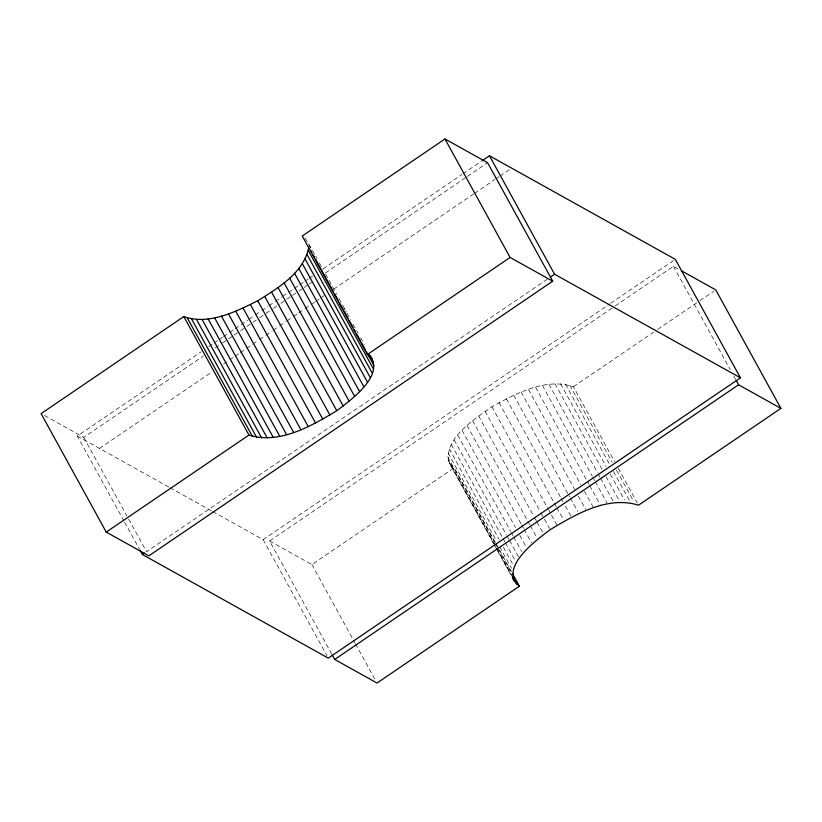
<?xml version="1.0" encoding="UTF-8"?>
<svg xmlns="http://www.w3.org/2000/svg" width="822" height="822" viewBox="0 0 822 822"><rect width="100%" height="100%" fill="white"/><g stroke="black" fill="none" stroke-linecap="round" stroke-linejoin="round"><path stroke-width="0.62" stroke-dasharray="4.11 3.08" d="M493.611 543.619L449.367 463.146C442.462 438.506 475.27 418.871 491.926 406.767C516.031 393.604 545.376 377.39 573.386 386.73L614.558 461.615M123.978 520.994L77.289 436.061L201.256 351.754M208.675 346.709L212.908 343.822M213.967 343.103L218.21 340.226M219.269 339.507L222.443 337.339M223.502 336.619L228.804 333.013M229.862 332.293L234.095 329.417M235.164 328.697L247.874 320.046M248.932 319.326L254.234 315.72M255.293 315.001L260.584 311.404M261.653 310.675L268.003 306.359M269.061 305.64L274.363 302.034M275.421 301.314L281.782 296.989M282.84 296.269L293.433 289.067M294.492 288.337L298.735 285.46M299.794 284.741L304.027 281.854M305.085 281.134L308.271 278.977M309.329 278.257L312.504 276.089M323.097 268.886L461.902 174.49M462.961 173.771L480.973 161.523M44.46 415.5L83.71 437.376L203.486 355.916M215.148 347.983L221.508 343.658M222.567 342.938L233.171 335.725M234.229 335.006L239.531 331.4M240.589 330.68L245.891 327.074M246.949 326.355L258.611 318.422M259.67 317.703L264.972 314.096M266.03 313.377L272.39 309.051M273.449 308.332L279.809 304.006M280.867 303.287L291.471 296.074M292.529 295.355L297.831 291.748M298.889 291.029L303.133 288.152M304.191 287.423L308.435 284.546M309.493 283.826L311.61 282.378M325.389 273.007L466.372 177.131M467.441 176.411L487.58 162.715M99.483 448.432L211.788 372.037M223.45 364.125L228.742 360.509M229.811 359.8L234.044 356.902M235.102 356.193L239.336 353.306M240.404 352.597L245.696 348.98M246.764 348.271L258.406 340.329M259.475 339.62L264.766 336.013M265.835 335.304L272.185 330.968M273.253 330.259L278.545 326.642M279.603 325.933L285.953 321.597M287.022 320.888L292.313 317.271M293.382 316.562L297.615 313.675M298.684 312.966L303.976 309.349M305.034 308.64L310.326 305.024M311.394 304.315L314.569 302.147M315.627 301.438L319.861 298.54M320.929 297.831L324.104 295.663M333.64 289.19L473.493 194.054M474.561 193.345L494.69 179.648M495.758 178.939L498.923 176.761M499.992 176.052L509.517 169.558M547.247 279.203L146.563 551.706L127.461 516.956M212.703 511.531L263.153 539.643L609.616 304.017M610.684 303.297L675.314 259.341M331.811 654.178L269.575 540.968L614.085 306.678M615.144 305.959L673.444 266.307L677.903 268.794M269.575 540.968L311.898 564.56L454.278 467.728L495.44 542.623M573.386 386.73L653.541 332.211M657.764 329.345L698.895 301.376M699.943 300.657L713.66 291.337M77.289 436.061L168.983 487.158M170.103 487.785L211.583 510.904M449.367 463.146L454.278 467.728M305.085 238.061L315.124 255.108M673.444 266.307L730.142 369.427M733.83 376.157L735.68 379.517M618.247 468.314L637.297 502.972M569.79 385.189L612.195 462.303M616.49 470.133L633.7 501.43M565.495 384.172L609.739 464.646M613.428 471.355L630.012 501.533M560.553 383.71L606.019 466.413M610.314 474.243L624.453 499.951M555.014 383.782L602.331 469.845M606.009 476.555L618.915 500.023M548.962 384.408L597.502 472.701M598.118 473.821L599.957 477.171M600.574 478.291L613.479 501.769M542.469 385.569L592.241 476.102M592.847 477.222L594.696 480.572M595.313 481.692L606.985 502.93M535.605 387.254L586.61 480.027M587.227 481.137L589.066 484.497M589.682 485.617L600.132 504.616M528.484 389.443L580.712 484.446M584.401 491.155L593.001 506.804M521.169 392.104L574.629 489.347M578.308 496.056L585.685 509.465M513.76 395.218L569.677 496.93M570.293 498.04L577.671 511.459M506.362 398.721L560.429 497.084M561.046 498.194L562.885 501.554M565.351 506.023L570.879 516.082M499.046 402.585L553.73 502.067M554.347 503.187L556.196 506.537M556.802 507.657L562.947 518.826M491.926 406.767L547.842 508.479M548.449 509.599L550.915 514.069M551.521 515.178L557.059 525.237M485.072 411.206L540.373 511.798M540.989 512.907L549.589 528.556M478.589 415.84L533.889 516.432M534.506 517.552L536.345 520.901M536.961 522.021L542.489 532.081M472.547 420.617L527.231 520.09M527.847 521.21L529.687 524.559M530.303 525.679L536.447 536.858M467.019 425.477L521.086 523.83M521.703 524.95L523.552 528.31M524.159 529.419L531.536 542.839M462.077 430.358L515.538 527.601M519.843 535.42L525.988 546.599M457.792 435.208L510.637 531.331M511.253 532.451L513.092 535.8M513.709 536.92L521.703 551.449M454.217 439.955L506.444 534.958M507.061 536.078L508.9 539.427M509.517 540.547L518.733 557.306M451.381 444.538L502.386 537.3M503.002 538.42L504.842 541.77M505.458 542.89L515.291 560.779M449.336 448.904L499.108 539.438M503.413 547.257L513.247 565.146M448.103 452.994L496.036 540.177M499.714 546.887L511.397 568.115M496.056 543.732L511.418 571.68M447.692 456.765L497.464 547.298M498.081 548.418L511.603 573.006M451.432 465.684L496.283 547.277M496.899 548.397L511.644 575.215M448.124 460.166L496.046 547.349M496.663 548.459L511.407 575.287M494.228 544.739L510.811 574.917M315.73 256.228L316.963 258.457M319.419 262.927L323.108 269.637M325.563 274.106L336.63 294.225M339.085 298.694L346.452 312.113M347.069 313.223L350.758 319.933M353.213 324.402L358.135 333.342M360.591 337.821L364.28 344.521M308.99 244.658L310.829 248.018M344.017 308.373L345.24 310.603M311.898 564.56L354.909 642.804M355.525 643.914L375.192 679.681M263.153 539.643L327.053 655.884M83.71 437.376L126.845 515.836M124.595 522.114L139.339 548.932"/><path stroke-width="1.23" d="M183.82 316.562L248.953 435.043C279.552 444.651 311.219 426.094 336.763 410.712C349.915 400.807 388.816 372.623 367.383 354.498L302.249 236.017L444.969 138.959L487.58 162.715L552.713 281.186L148.844 555.847L106.233 532.101L41.1 413.63L183.82 316.562C208.87 325.43 235.524 311.764 257.738 300.79C278.268 287.885 304.058 272.719 308.795 246.929M482.031 160.804L489.45 155.759L675.314 259.341L740.447 377.822L328.286 658.124L142.412 554.521L139.956 550.052M106.233 532.101L248.953 435.043M367.383 354.498L510.102 257.44L552.713 281.186M142.412 554.521L144.487 553.114M550.432 277.045L554.573 274.219L740.447 377.822M334.708 659.45L738.577 384.788L780.9 408.37L638.519 505.201C607.735 495.543 575.893 514.202 550.206 529.676C536.972 539.643 497.855 567.981 519.412 586.209L377.031 683.041L334.708 659.45L332.427 655.298M681.243 270.654L715.767 289.899L780.9 408.37M736.296 380.637L738.577 384.788M489.45 155.759L554.573 274.219M444.969 138.959L510.102 257.44M512.651 573.91L519.412 586.209M512.26 576.335L516.565 584.154M512.661 578.277L514.5 581.627M371.041 356.82L372.263 359.05M369.818 355.32L373.507 362.019M368.986 354.303L370.219 356.532M310.644 250.278L311.867 252.518M313.1 254.748L314.323 256.988M315.556 259.218L333.372 291.635M334.605 293.865L338.294 300.575M339.517 302.815L343.206 309.514M344.439 311.754L348.117 318.453M349.35 320.693L353.039 327.403M354.261 329.632L355.494 331.872M356.727 334.102L360.406 340.811M361.639 343.051L365.328 349.751M366.55 351.991L373.928 365.4M308.394 250.669L373.527 369.15M307.161 254.748L372.294 373.219M305.126 259.084L370.26 377.565M302.311 263.646L367.444 382.117M298.756 268.362L363.889 386.843M294.492 273.181L359.625 391.652M289.58 278.042L354.714 396.512M284.093 282.871L349.227 401.352M278.083 287.628L343.216 406.099M271.63 292.231L336.763 410.712M264.818 296.639L329.951 415.12M257.738 300.79L322.871 419.271M250.463 304.643L315.597 423.114M243.107 308.127L308.24 426.608M235.739 311.219L300.873 429.69M228.465 313.87L293.598 432.341M221.385 316.038L286.518 434.519M214.563 317.724L279.696 436.194M208.11 318.874L273.243 437.345M202.089 319.491L267.222 437.972M196.581 319.573L261.715 438.044M191.66 319.1L256.793 437.581M187.395 318.104L252.518 436.574"/></g></svg>
